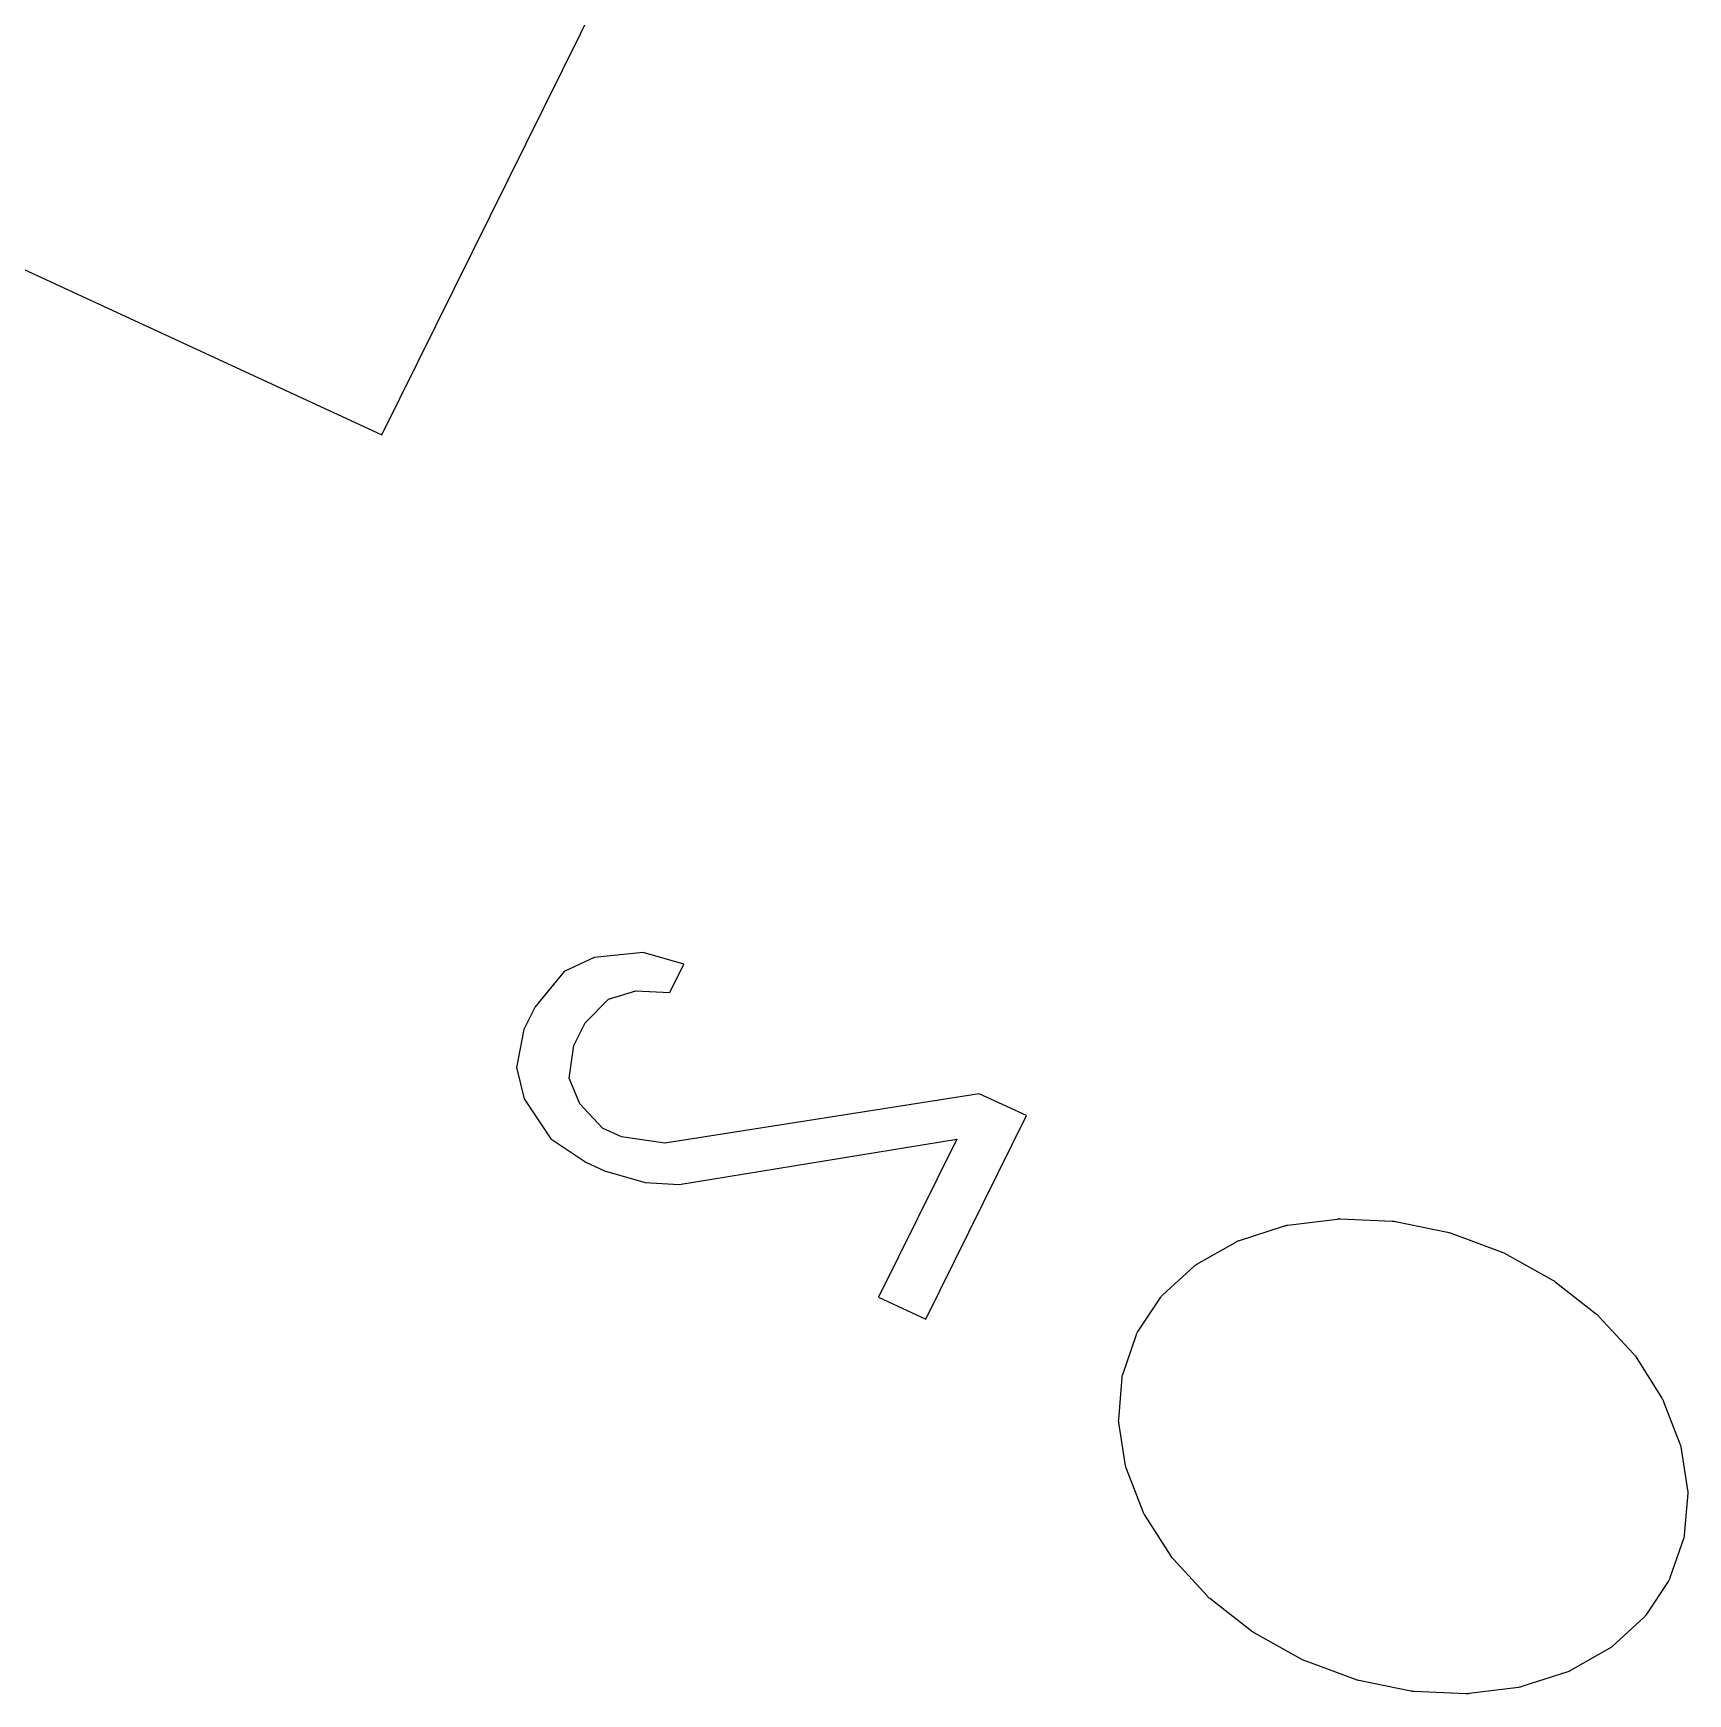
# Model space of a CAD drawing. Header units: millimetres. Extents: x 7 to 507, y -14 to 339.
# Drawn here: x 134.267 to 134.944, y 234.699 to 235.378 of the extents above; entities that cross this region are included whole.
import ezdxf

# ---------------------------------------------------------------- set-up
doc = ezdxf.new("R2010")
doc.units = ezdxf.units.MM
doc.header["$LTSCALE"] = 23.1
doc.layers.get('0').update_dxf_attribs({"linetype": 'CONTINUOUS'})
doc.layers.add('01_ASM_ALL_AXIS', color=7, linetype='CONTINUOUS')

msp = doc.modelspace()

# ---------------------------------------------------------------- linework, layer by layer
at = {"color": 1}
for p, q in [((134.40983, 235.21389), (134.71734, 235.83485)), ((134.14487, 235.33625), (134.40983, 235.21389))]:
    msp.add_line(p, q, dxfattribs=at)
at = {"layer": '01_ASM_ALL_AXIS', "color": 4}
for p, q in [((134.49658, 235.00012), (134.48428, 234.99445)), ((134.5166, 235.00223), (134.49658, 235.00012)), ((134.53318, 234.99741), (134.5166, 235.00223)), ((134.52746, 234.98586), (134.53318, 234.99741)), ((134.48428, 234.99445), (134.47241, 234.98006)), ((134.49286, 234.97346), (134.50244, 234.98322)), ((134.50244, 234.98322), (134.51359, 234.98659)), ((134.51359, 234.98659), (134.52746, 234.98586)), ((134.47241, 234.98006), (134.46783, 234.97082)), ((134.46783, 234.97082), (134.46483, 234.95518)), ((134.48828, 234.96422), (134.49286, 234.97346)), ((134.48642, 234.95088), (134.48828, 234.96422)), ((134.46483, 234.95518), (134.46797, 234.94237)), ((134.49071, 234.94039), (134.48642, 234.95088)), ((134.46797, 234.94237), (134.47884, 234.926)), ((134.65402, 234.94445), (134.52546, 234.92434)), ((134.67333, 234.93553), (134.65402, 234.94445)), ((134.50001, 234.93042), (134.49071, 234.94039)), ((134.63215, 234.85237), (134.67333, 234.93553)), ((134.50773, 234.92685), (134.50001, 234.93042)), ((134.47884, 234.926), (134.49314, 234.91656)), ((134.52546, 234.92434), (134.50773, 234.92685)), ((134.53133, 234.90744), (134.64487, 234.92596)), ((134.64487, 234.92596), (134.61284, 234.86128)), ((134.49314, 234.91656), (134.50087, 234.91299)), ((134.50087, 234.91299), (134.51746, 234.90817)), ((134.51746, 234.90817), (134.53133, 234.90744)), ((134.8017, 234.89333), (134.82282, 234.89242)), ((134.8469, 234.88749), (134.86853, 234.87945)), ((134.61284, 234.86128), (134.63215, 234.85237)), ((134.93369, 234.81895), (134.94051, 234.80135)), ((134.71386, 234.7924), (134.71109, 234.81015)), ((134.94083, 234.80017), (134.94361, 234.78241)), ((134.72101, 234.77362), (134.71418, 234.79122)), ((134.94365, 234.78125), (134.94227, 234.76401)), ((134.74731, 234.73907), (134.73326, 234.75433)), ((134.8078, 234.70508), (134.78616, 234.71312)), ((134.87455, 234.70184), (134.85437, 234.69929))]:
    msp.add_line(p, q, dxfattribs=at)
for points in [[(134.76007, 234.88439), (134.77885, 234.89044), (134.77916, 234.89055), (134.77948, 234.89064), (134.77981, 234.8907), (134.78015, 234.89073)], [(134.78015, 234.89073), (134.80033, 234.89328), (134.80066, 234.89333), (134.801, 234.89336), (134.80135, 234.89336), (134.8017, 234.89333)], [(134.82282, 234.89242), (134.82317, 234.89241), (134.82353, 234.89238), (134.82388, 234.89232), (134.82424, 234.89224)], [(134.82424, 234.89224), (134.84549, 234.88789), (134.84585, 234.88783), (134.8462, 234.88775), (134.84655, 234.88763), (134.8469, 234.88749)], [(134.74291, 234.87477), (134.75891, 234.88388), (134.75917, 234.88404), (134.75945, 234.88419), (134.75975, 234.8843), (134.76007, 234.88439)], [(134.72897, 234.86216), (134.74194, 234.87407), (134.74215, 234.87427), (134.74237, 234.87446), (134.74263, 234.87462), (134.74291, 234.87477)], [(134.86853, 234.87945), (134.88826, 234.86845), (134.88859, 234.86828), (134.8889, 234.8681), (134.88919, 234.86788), (134.88946, 234.86766), (134.90636, 234.85445)], [(134.71878, 234.84704), (134.72822, 234.86129), (134.72837, 234.86153), (134.72854, 234.86176), (134.72874, 234.86197), (134.72897, 234.86216)], [(134.90636, 234.85445), (134.90664, 234.85424), (134.90692, 234.85401), (134.90716, 234.85376), (134.90739, 234.8535)], [(134.90739, 234.8535), (134.92144, 234.83824), (134.92168, 234.83799), (134.92191, 234.83773), (134.9221, 234.83745), (134.92227, 234.83716)], [(134.71266, 234.82968), (134.71828, 234.84602), (134.71836, 234.8463), (134.71846, 234.84657), (134.71861, 234.84681), (134.71878, 234.84704)], [(134.92227, 234.83716), (134.9331, 234.8201), (134.93329, 234.81982), (134.93346, 234.81954), (134.93359, 234.81924), (134.93369, 234.81895)], [(134.71104, 234.81132), (134.71243, 234.82856), (134.71244, 234.82885), (134.71247, 234.82914), (134.71255, 234.82941), (134.71266, 234.82968)], [(134.71109, 234.81015), (134.71103, 234.81045), (134.711, 234.81075), (134.71101, 234.81103), (134.71104, 234.81132)], [(134.94051, 234.80135), (134.94064, 234.80106), (134.94074, 234.80076), (134.9408, 234.80047), (134.94083, 234.80017)], [(134.71418, 234.79122), (134.71406, 234.79151), (134.71396, 234.7918), (134.7139, 234.7921), (134.71386, 234.7924)], [(134.94361, 234.78241), (134.94366, 234.78212), (134.9437, 234.78182), (134.94369, 234.78153), (134.94365, 234.78125)], [(134.73243, 234.75541), (134.72159, 234.77247), (134.7214, 234.77275), (134.72123, 234.77303), (134.72111, 234.77333), (134.72101, 234.77362)], [(134.94204, 234.76289), (134.93642, 234.74655), (134.93634, 234.74627), (134.93623, 234.746), (134.93609, 234.74576), (134.93592, 234.74553)], [(134.94227, 234.76401), (134.94226, 234.76372), (134.94223, 234.76343), (134.94214, 234.76316), (134.94204, 234.76289)], [(134.73326, 234.75433), (134.73301, 234.75458), (134.73279, 234.75484), (134.7326, 234.75512), (134.73243, 234.75541)], [(134.93592, 234.74553), (134.92648, 234.73128), (134.92633, 234.73104), (134.92616, 234.73081), (134.92595, 234.7306), (134.92573, 234.73041)], [(134.74834, 234.73812), (134.74805, 234.73833), (134.74778, 234.73856), (134.74754, 234.73881), (134.74731, 234.73907)], [(134.78616, 234.71312), (134.76644, 234.72412), (134.76611, 234.72429), (134.7658, 234.72447), (134.76551, 234.72468), (134.76524, 234.72491), (134.74834, 234.73812)], [(134.92573, 234.73041), (134.91276, 234.7185), (134.91255, 234.7183), (134.91232, 234.71811), (134.91206, 234.71795), (134.91179, 234.7178)], [(134.91179, 234.7178), (134.89578, 234.70869), (134.89552, 234.70853), (134.89525, 234.70838), (134.89494, 234.70827), (134.89462, 234.70818)], [(134.83046, 234.70033), (134.80921, 234.70468), (134.80885, 234.70474), (134.8085, 234.70482), (134.80815, 234.70494), (134.8078, 234.70508)], [(134.89462, 234.70818), (134.87585, 234.70213), (134.87554, 234.70202), (134.87522, 234.70192), (134.87489, 234.70187), (134.87455, 234.70184)], [(134.85299, 234.69924), (134.83187, 234.70015), (134.83152, 234.70016), (134.83117, 234.70018), (134.83082, 234.70025), (134.83046, 234.70033)], [(134.85437, 234.69929), (134.85404, 234.69924), (134.8537, 234.69921), (134.85335, 234.69921), (134.85299, 234.69924)]]:
    msp.add_lwpolyline(points, dxfattribs=at)

doc.saveas('drawing.dxf')
